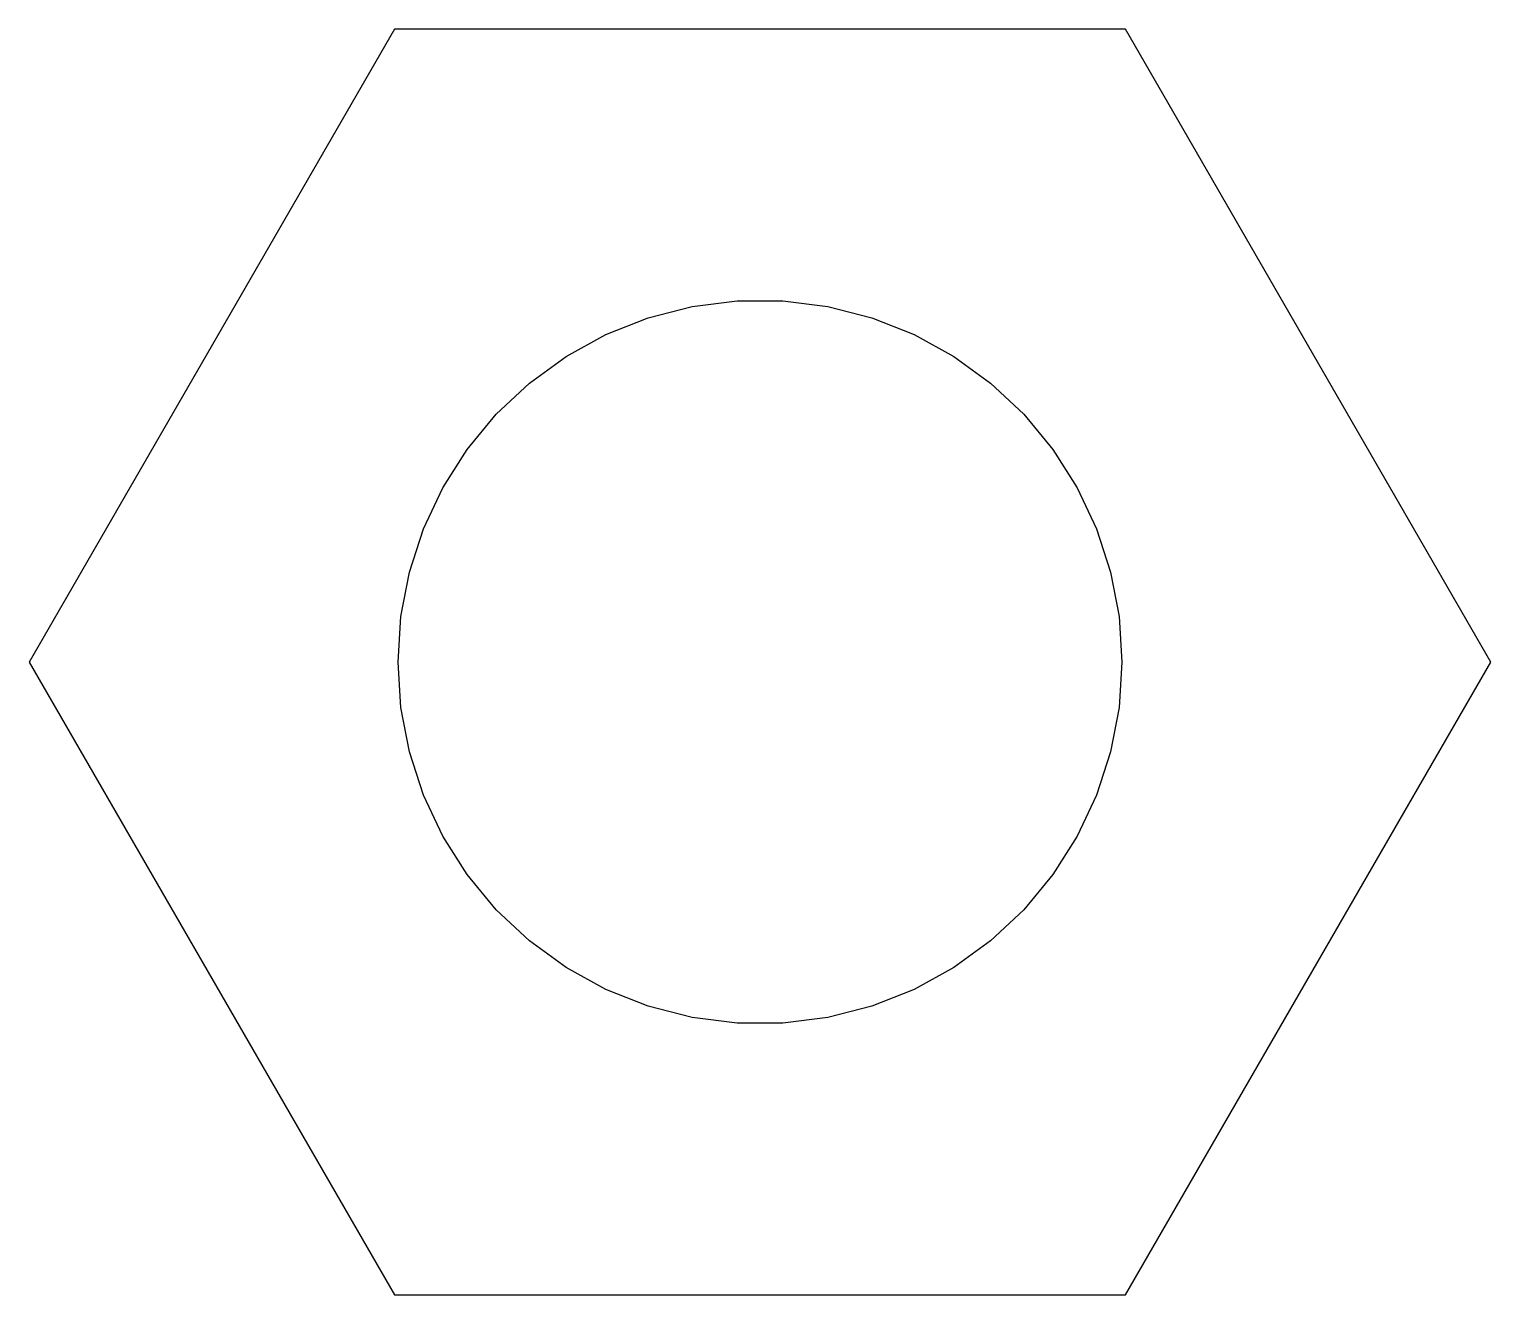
# Model space of a CAD drawing. Header units: metres. Extents: x -4.04 to 4.04, y -3.5 to 3.5.
import ezdxf

# ---------------------------------------------------------------- set-up
doc = ezdxf.new("R2010")
doc.units = ezdxf.units.M

msp = doc.modelspace()

# ---------------------------------------------------------------- linework, layer by layer
for p, q in [((-2.01949, 3.49786), (-4.03899, 0)), ((2.01949, 3.49786), (-2.01949, 3.49786)), ((4.03899, 0), (2.01949, 3.49786)), ((-0.618027, 1.9021), (-0.374756, 1.96457)), ((-0.374756, 1.96457), (-0.12558, 1.99605)), ((-0.12558, 1.99605), (0.12558, 1.99605)), ((0.12558, 1.99605), (0.374756, 1.96457)), ((0.374756, 1.96457), (0.618027, 1.9021)), ((-0.851547, 1.80965), (-0.618027, 1.9021)), ((0.618027, 1.9021), (0.851547, 1.80965)), ((-1.07164, 1.68864), (-0.851547, 1.80965)), ((0.851547, 1.80965), (1.07164, 1.68864)), ((-1.27484, 1.54102), (-1.07164, 1.68864)), ((1.07164, 1.68864), (1.27484, 1.54102)), ((-1.45793, 1.36908), (-1.27484, 1.54102)), ((1.27484, 1.54102), (1.45793, 1.36908)), ((-1.61803, 1.17557), (-1.45793, 1.36908)), ((1.45793, 1.36908), (1.61803, 1.17557)), ((-1.75261, 0.963501), (-1.61803, 1.17557)), ((1.61803, 1.17557), (1.75261, 0.963501)), ((-1.85954, 0.736237), (-1.75261, 0.963501)), ((1.75261, 0.963501), (1.85954, 0.736237)), ((-1.93716, 0.497375), (-1.85954, 0.736237)), ((1.85954, 0.736237), (1.93716, 0.497375)), ((-1.98422, 0.250656), (-1.93716, 0.497375)), ((1.93716, 0.497375), (1.98422, 0.250656)), ((-2, 0), (-1.98422, 0.250656)), ((1.98422, 0.250656), (2, 0)), ((-4.03899, 0), (-2.01949, -3.49786)), ((-1.98422, -0.250656), (-2, 0)), ((2, 0), (1.98422, -0.250656)), ((2.01949, -3.49786), (4.03899, 0)), ((-1.93716, -0.497375), (-1.98422, -0.250656)), ((1.98422, -0.250656), (1.93716, -0.497375)), ((-1.85954, -0.736237), (-1.93716, -0.497375)), ((1.93716, -0.497375), (1.85954, -0.736237)), ((-1.75261, -0.963501), (-1.85954, -0.736237)), ((1.85954, -0.736237), (1.75261, -0.963501)), ((-1.61803, -1.17557), (-1.75261, -0.963501)), ((1.75261, -0.963501), (1.61803, -1.17557)), ((-1.45793, -1.36908), (-1.61803, -1.17557)), ((1.61803, -1.17557), (1.45793, -1.36908)), ((-1.27484, -1.54102), (-1.45793, -1.36908)), ((1.45793, -1.36908), (1.27484, -1.54102)), ((-1.07164, -1.68864), (-1.27484, -1.54102)), ((1.27484, -1.54102), (1.07164, -1.68864)), ((-0.851547, -1.80965), (-1.07164, -1.68864)), ((1.07164, -1.68864), (0.851547, -1.80965)), ((-0.618027, -1.9021), (-0.851547, -1.80965)), ((0.851547, -1.80965), (0.618027, -1.9021)), ((-0.374756, -1.96457), (-0.618027, -1.9021)), ((0.618027, -1.9021), (0.374756, -1.96457)), ((-0.12558, -1.99605), (-0.374756, -1.96457)), ((0.12558, -1.99605), (-0.12558, -1.99605)), ((0.374756, -1.96457), (0.12558, -1.99605)), ((-2.01949, -3.49786), (2.01949, -3.49786))]:
    msp.add_line(p, q)

doc.saveas('drawing.dxf')
